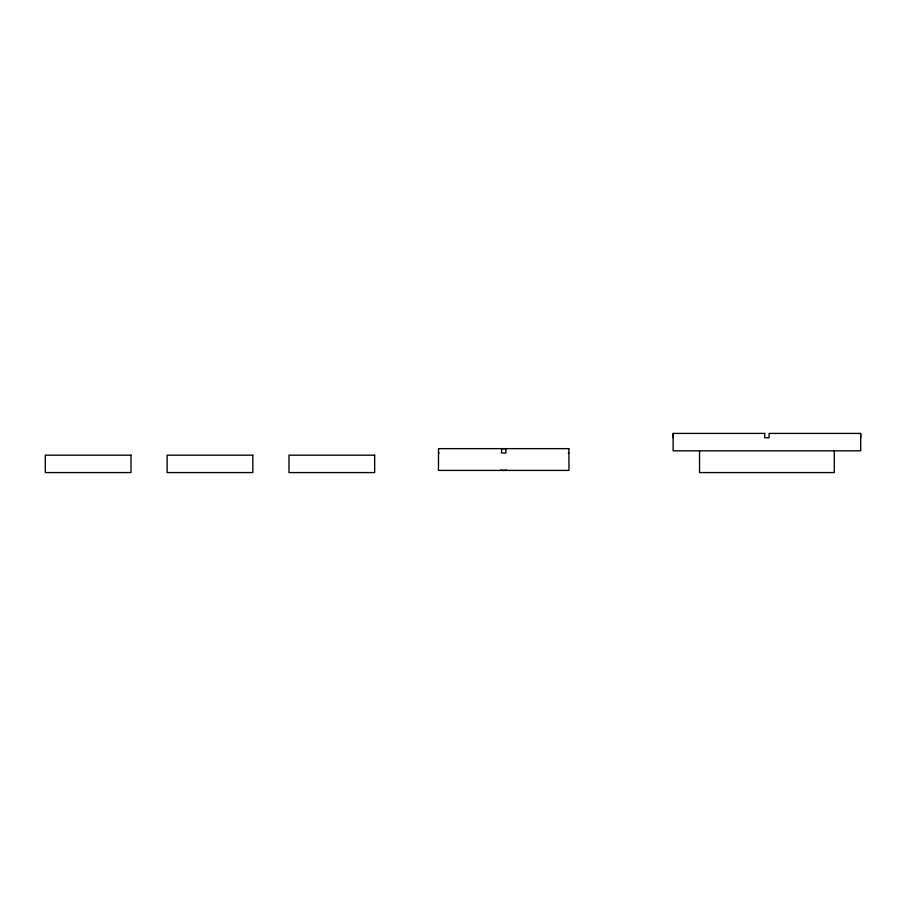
<?xml version="1.0" encoding="UTF-8"?>
<svg xmlns="http://www.w3.org/2000/svg" width="906" height="906" viewBox="0 0 906 906"><rect width="100%" height="100%" fill="white"/><g stroke="black" fill="none" stroke-linecap="round" stroke-linejoin="round"><path stroke-width="1.36" d="M673.124 437.768L673.237 433.419M860.7 437.768L860.587 433.419M438.447 453L439.093 453M568.345 453L568.979 453M834.29 450.826L834.29 472.581L699.534 472.581L699.534 450.826M505.888 448.651L505.888 453L501.539 453L501.539 448.651M506.533 470.033A10.883 10.883 0 0 1 500.905 470.033M501.822 448.81A10.883 10.883 0 0 1 505.605 448.81M764.732 433.419L673.124 433.419L673.124 450.826L860.7 450.826L860.689 433.419L769.081 433.419L769.081 437.768L764.732 437.768L764.732 433.419M568.877 448.651L438.549 448.651L438.447 470.407L568.979 470.407L568.877 448.651M130.996 455.174L45.3 455.174L45.3 472.581L130.996 472.581L130.996 455.174M252.831 455.174L167.134 455.174L167.134 472.581L252.831 472.581L252.831 455.174M374.665 455.174L288.969 455.174L288.969 472.581L374.665 472.581L374.665 455.174"/></g></svg>
